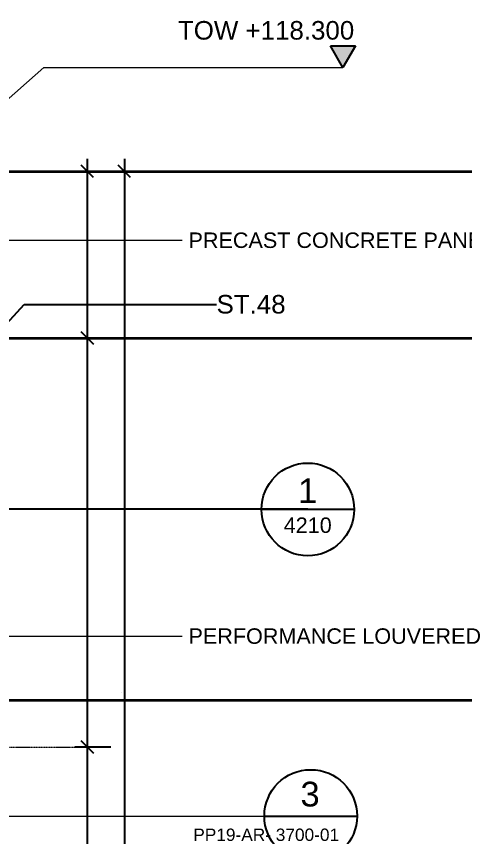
# Model space of a CAD drawing. Header units: millimetres. Extents: x -153298 to 620751, y -313239 to 250031.
# Drawn here: x 86598 to 93852, y -220350 to -207090 of the extents above; entities that cross this region are included whole.
import ezdxf

# ---------------------------------------------------------------- set-up
doc = ezdxf.new("R2010")
doc.units = ezdxf.units.MM
doc.linetypes.add('Centre', pattern=[31.75, 6.35, -4.7625, 15.875, -4.7625])
doc.linetypes.add('DPA_Hidden 50', pattern=[3, 2, -1])
for name, color, linetype, lineweight in [('A-ANNO-DIMS', 7, 'Continuous', 9), ('A-ANNO-NOTE', 7, 'Continuous', 35), ('A-ANNO-SYMB', 7, 'Continuous', 9), ('A-DETL', 7, 'Continuous', 70), ('A-DETL-GENF', 7, 'Continuous', 35), ('A-FLOR-LEVL', 7, 'Continuous', 35), ('G-ANNO-SPOR', 7, 'Continuous', 9), ('G-ANNO-TEXT', 7, 'Continuous', 9), ('S-STRS-IDEN', 7, 'Continuous', 25)]:
    doc.layers.add(name, color=color, linetype=linetype, lineweight=lineweight)
doc.styles.add('ARIAL', font='arial.ttf')
doc.styles.add('Arial_1', font='arial.ttf', dxfattribs={"height": 250})
doc.styles.add('Arial_2', font='arial.ttf', dxfattribs={"height": 3})
doc.styles.add('Arial_3', font='arial.ttf', dxfattribs={"height": 200})
doc.dimstyles.new('DPA-DIM-3_0_T-T', dxfattribs={"dimscale": 304.8, "dimtxt": 306.07782, "dimasz": 0.656168, "dimexe": 0.656168, "dimexo": 0.0625, "dimgap": 0.164042, "dimtad": 1, "dimdec": 0, "dimzin": 0, "dimdsep": 46, "dimtxsty": 'Arial_2', "dimblk1": 'OBLIQUE', "dimblk2": 'OBLIQUE', "dimsah": 1, "dimcen": 0.09, "dimdle": 0.656168, "dimclrd": 7, "dimclre": 7, "dimclrt": 7, "dimadec": 8, "dimazin": 0, "dimtfac": 1, "dimtdec": 4, "dimtix": 1, "dimtmove": 0, "dimatfit": 3, "dimfxl": 1.312336, "dimfxlon": 1, "dimtvp": 1, "dimtolj": 1, "dimtzin": 0, "dimarcsym": 2})

# ---------------------------------------------------------------- blocks, each defined once
blk = doc.blocks.new('DPA_AN_Callout - DPA_AN_Callout-15531120-2150-01 ENTRANCE 1 ELEVATION 4')
at = {"layer": 'A-DETL-GENF', "color": 7, "linetype": 'DPA_Hidden 50', "lineweight": 50}
for p, q in [((15776, 118618), (18228, 118618)), ((15276, 114036), (15276, 118118)), ((18728, 118118), (18728, 114036)), ((18228, 113536), (15776, 113536))]:
    blk.add_line(p, q, dxfattribs=at)
at = {"layer": 'A-DETL-GENF', "color": 7, "lineweight": 25}
for p in [(17113, 113536), (23961, 112837)]:
    blk.add_line(p, (17113, 112837), dxfattribs=at)
at = {"layer": 'A-DETL-GENF', "color": 7, "linetype": 'DPA_Hidden 50', "lineweight": 50}
for centre, start, end in [((15776, 118118), 90, 180), ((18228, 118118), 0, 90), ((15776, 114036), 180, 270), ((18228, 114036), 270, 0)]:
    blk.add_arc(centre, 500, start, end, dxfattribs=at)
blk = doc.blocks.new('_Oblique')
at = {"color": 7, "linetype": 'ByBlock', "lineweight": -2}
blk.add_line((-0.5, -0.5), (0.5, 0.5), dxfattribs=at)
blk = doc.blocks.new('*D4606')
at = {"layer": 'A-ANNO-DIMS', "color": 7, "lineweight": -2, "transparency": 16777216}
for p, q in [((88346, -209395), (88346, -226645)), ((88727, -209595), (88146, -209595)), ((87965, -226445), (88546, -226445))]:
    blk.add_line(p, q, dxfattribs=at)
at = {"layer": 'DEFPOINTS', "color": 7, "transparency": 16777216}
for p in [(88746, -209595), (87946, -226445), (88346, -226445)]:
    blk.add_point(p, dxfattribs=at)
at = {"layer": 'A-ANNO-DIMS', "color": 7, "lineweight": -2, "transparency": 16777216, "xscale": 200, "yscale": 200, "zscale": 200}
for p, rotation in [((88346, -209595), 90), ((88346, -226445), 270)]:
    blk.add_blockref('_Oblique', p, dxfattribs=dict(at, rotation=rotation))
at = {"layer": 'A-ANNO-DIMS', "color": 7, "transparency": 16777216, "insert": (88294, -218020), "char_height": 3, "width": 1384.41, "attachment_point": 5, "rotation": 90, "style": 'Arial_2'}
blk.add_mtext('\\A1;16850', dxfattribs=at)
blk = doc.blocks.new('*D4634')
at = {"layer": 'A-ANNO-DIMS', "color": 7, "lineweight": -2, "transparency": 16777216}
for p, q in [((87746, -209395), (87746, -212490)), ((88127, -209595), (87546, -209595)), ((88127, -212290), (87546, -212290))]:
    blk.add_line(p, q, dxfattribs=at)
at = {"layer": 'DEFPOINTS', "color": 7, "transparency": 16777216}
for p in [(88146, -209595), (87746, -212290), (88146, -212290)]:
    blk.add_point(p, dxfattribs=at)
at = {"layer": 'A-ANNO-DIMS', "color": 7, "lineweight": -2, "transparency": 16777216, "xscale": 200, "yscale": 200, "zscale": 200}
for p, rotation in [((87746, -209595), 90), ((87746, -212290), 270)]:
    blk.add_blockref('_Oblique', p, dxfattribs=dict(at, rotation=rotation))
at = {"layer": 'A-ANNO-DIMS', "color": 7, "transparency": 16777216, "insert": (87694, -210943), "char_height": 3, "width": 1107.53, "attachment_point": 5, "rotation": 90, "style": 'Arial_2'}
blk.add_mtext('\\A1;2695', dxfattribs=at)
blk = doc.blocks.new('*D4635')
at = {"layer": 'A-ANNO-DIMS', "color": 7, "lineweight": -2, "transparency": 16777216}
for p, q in [((87746, -212090), (87746, -219103)), ((88127, -212290), (87546, -212290)), ((88127, -218903), (87546, -218903))]:
    blk.add_line(p, q, dxfattribs=at)
at = {"layer": 'DEFPOINTS', "color": 7, "transparency": 16777216}
for p in [(88146, -212290), (87746, -218903), (88146, -218903)]:
    blk.add_point(p, dxfattribs=at)
at = {"layer": 'A-ANNO-DIMS', "color": 7, "lineweight": -2, "transparency": 16777216, "xscale": 200, "yscale": 200, "zscale": 200}
for p, rotation in [((87746, -212290), 90), ((87746, -218903), 270)]:
    blk.add_blockref('_Oblique', p, dxfattribs=dict(at, rotation=rotation))
at = {"layer": 'A-ANNO-DIMS', "color": 7, "transparency": 16777216, "insert": (87694, -215597), "char_height": 3, "width": 1107.53, "attachment_point": 5, "rotation": 90, "style": 'Arial_2'}
blk.add_mtext('\\A1;6613', dxfattribs=at)
blk = doc.blocks.new('*D4636')
at = {"layer": 'A-ANNO-DIMS', "color": 7, "lineweight": -2, "transparency": 16777216}
for p, q in [((87746, -218703), (87746, -222545)), ((88127, -218903), (87546, -218903)), ((88127, -222345), (87546, -222345))]:
    blk.add_line(p, q, dxfattribs=at)
at = {"layer": 'DEFPOINTS', "color": 7, "transparency": 16777216}
for p in [(88146, -218903), (87746, -222345), (88146, -222345)]:
    blk.add_point(p, dxfattribs=at)
at = {"layer": 'A-ANNO-DIMS', "color": 7, "lineweight": -2, "transparency": 16777216, "xscale": 200, "yscale": 200, "zscale": 200}
for p, rotation in [((87746, -218903), 90), ((87746, -222345), 270)]:
    blk.add_blockref('_Oblique', p, dxfattribs=dict(at, rotation=rotation))
at = {"layer": 'A-ANNO-DIMS', "color": 7, "transparency": 16777216, "insert": (87694, -220624), "char_height": 3, "width": 1107.53, "attachment_point": 5, "rotation": 90, "style": 'Arial_2'}
blk.add_mtext('\\A1;3442', dxfattribs=at)
blk = doc.blocks.new('Spot Elevations - Section Scale 100-10802364-2150-01 ENTRANCE 1 ELEVATION 4')
at = {"layer": 'G-ANNO-SPOR'}
blk.add_hatch(color=7, dxfattribs=at).paths.add_polyline_path([(24937, 103020), (25139, 102671), (25340, 103020)])
at = {"layer": 'G-ANNO-SPOR', "color": 7, "lineweight": 25}
for p, q in [((24937, 103020), (25340, 103020)), ((25139, 102671), (24937, 103020)), ((25340, 103020), (25139, 102671))]:
    blk.add_line(p, q, dxfattribs=at)
blk = doc.blocks.new('Section - Detail Callout-11759576-2150-01 ENTRANCE 1 ELEVATION 4')
at = {"layer": 'A-ANNO-SYMB', "color": 7, "lineweight": 25}
blk.add_line((23259, 107877), (24759, 107877), dxfattribs=at)
blk.add_circle((24009, 107877), 750, dxfattribs=at)

msp = doc.modelspace()

# ---------------------------------------------------------------- linework, layer by layer
at = {"layer": 'A-ANNO-NOTE', "color": 7, "lineweight": 25}
msp.add_line((90563.8911, -215058.1505), (92063.8808, -215058.1505), dxfattribs=at)
msp.add_circle((91313.886, -215060.9328), 750, dxfattribs=at)
at = {"layer": 'A-ANNO-SYMB', "color": 7, "lineweight": 18}
msp.add_line((85395.8135, -220018.1931), (90611.9033, -220018.1931), dxfattribs=at)
at = {"layer": 'A-DETL', "color": 7, "linetype": 'DPA_Hidden 50', "lineweight": 9}
msp.add_line((83304.6466, -218903.1981), (87904.6466, -218903.1981), dxfattribs=at)
at = {"layer": 'A-FLOR-LEVL', "color": 7, "linetype": 'Centre'}
for p, q in [((60861.2198, -209595.1981), (102339.1881, -209595.1981)), ((60861.2198, -212290.0775), (103364.1634, -212290.0775)), ((60861.2198, -218145.1981), (103364.1634, -218145.1981))]:
    msp.add_line(p, q, dxfattribs=at)
at = {"layer": 'G-ANNO-SPOR', "color": 7}
for p, q in [((85136.7015, -209595.1981), (87040.148, -207918.2957)), ((87040.148, -207918.2957), (91882.5161, -207918.2957))]:
    msp.add_line(p, q, dxfattribs=at)
at = {"layer": 'G-ANNO-TEXT', "color": 7}
for p, q in [((85271.726, -210708.3175), (89283.6621, -210708.3175)), ((82764.9333, -217108.3175), (89283.6621, -217108.3175))]:
    msp.add_line(p, q, dxfattribs=at)
at = {"layer": 'S-STRS-IDEN', "color": 7}
for p, q in [((84724.6466, -213937.6862), (86721.6004, -211747.617)), ((86721.6004, -211747.617), (89837.4678, -211747.617))]:
    msp.add_line(p, q, dxfattribs=at)

# ---------------------------------------------------------------- block references
at = {"layer": 'A-ANNO-SYMB', "color": 7, "lineweight": 25}
msp.add_blockref('Section - Detail Callout-11759576-2150-01 ENTRANCE 1 ELEVATION 4', (67352.626, -327895.1981), dxfattribs=at)
at = {"layer": 'A-DETL-GENF', "color": 7}
msp.add_blockref('DPA_AN_Callout - DPA_AN_Callout-15531120-2150-01 ENTRANCE 1 ELEVATION 4', (67352.626, -327895.1981), dxfattribs=at)
at = {"layer": 'G-ANNO-SPOR', "color": 7, "lineweight": 25}
msp.add_blockref('Spot Elevations - Section Scale 100-10802364-2150-01 ENTRANCE 1 ELEVATION 4', (66743.6725, -310588.1834), dxfattribs=at)

# ---------------------------------------------------------------- texts
at = {"layer": 'A-ANNO-NOTE', "color": 7, "lineweight": 9, "attachment_point": 1}
for s, insert, char_height, width, style in [('1', (91156.587, -214558.9713), 400, 376.793125, 'ARIAL'), ('4210', (90924.6001, -215190.6078), 250, 929.9575, 'Arial_1')]:
    msp.add_mtext(s, dxfattribs=dict(at, insert=insert, char_height=char_height, width=width, style=style))
at = {"layer": 'A-ANNO-SYMB', "color": 7, "attachment_point": 1}
for s, insert, char_height, width, style in [('3', (91196.0958, -219463.6897), 400, 376.793125, 'ARIAL'), ('PP19-AR- 3700-01', (89460.8371, -220220.6399), 200, 2918.1425, 'Arial_3')]:
    msp.add_mtext(s, dxfattribs=dict(at, insert=insert, char_height=char_height, width=width, style=style))
at = {"layer": 'G-ANNO-TEXT', "color": 7, "char_height": 250, "attachment_point": 1, "style": 'Arial_1'}
for s, insert, width in [('PRECAST CONCRETE PANEL', (89383.6621, -210583.3175), 5988.605625), ('PERFORMANCE LOUVERED', (89383.6621, -216983.3175), 5708.015)]:
    msp.add_mtext(s, dxfattribs=dict(at, insert=insert, width=width))
at = {"layer": 'S-STRS-IDEN', "color": 7, "lineweight": 9, "insert": (89837.4678, -211593.2628), "char_height": 300, "width": 1386.919375, "attachment_point": 1, "style": 'Arial_2'}
msp.add_mtext('ST.48', dxfattribs=at)

# ---------------------------------------------------------------- dimensions: what is measured, and where the dimension line sits
at = {"layer": 'A-ANNO-DIMS', "color": 7}
for base, p1, p2, override, picture, middle in [((87745.6428, -212290.0775), (88145.6428, -209595.1981), (88145.6428, -212290.0775), {"dimpost": '<>', "dimclrd": 7, "dimclre": 7, "dimclrt": 7, "dimfxl": 2694.879433}, '*D4634', (87694.1111, -210942.6378)), ((88345.6428, -226445.1981), (88745.6428, -209595.1981), (87945.6428, -226445.1981), {"dimpost": '<>', "dimclrd": 7, "dimclre": 7, "dimclrt": 7, "dimfxl": 16868.980408}, '*D4606', (88294.1111, -218020.1981)), ((87745.6428, -218903.1981), (88145.6428, -212290.0775), (88145.6428, -218903.1981), {"dimpost": '<>', "dimclrd": 7, "dimclre": 7, "dimclrt": 7, "dimfxl": 6613.120567}, '*D4635', (87694.1101, -215596.6378)), ((87745.6428, -222345.1981), (88145.6428, -218903.1981), (88145.6428, -222345.1981), {"dimpost": '<>', "dimclrd": 7, "dimclre": 7, "dimclrt": 7, "dimfxl": 3442}, '*D4636', (87694.1101, -220624.1981))]:
    dim = msp.add_linear_dim(base=base, p1=p1, p2=p2, angle=90, dimstyle='DPA-DIM-3_0_T-T', override=override, dxfattribs=at)
    dim.commit()
    dim.dimension.update_dxf_attribs({"geometry": picture, "text_midpoint": middle})

# ---------------------------------------------------------------- next in the draw order: texts
at = {"layer": 'G-ANNO-SPOR', "color": 7, "insert": (89212.4217, -207164.7001), "char_height": 300, "width": 3408.226529, "attachment_point": 1, "line_spacing_factor": 0.941778, "style": 'Arial_2', "bg_fill": 3, "box_fill_scale": 1.25, "bg_fill_color": 256, "bg_fill_true_color": 13158600, "bg_fill_transparency": 0}
msp.add_mtext('TOW +118.300', dxfattribs=at)

doc.saveas('drawing.dxf')
